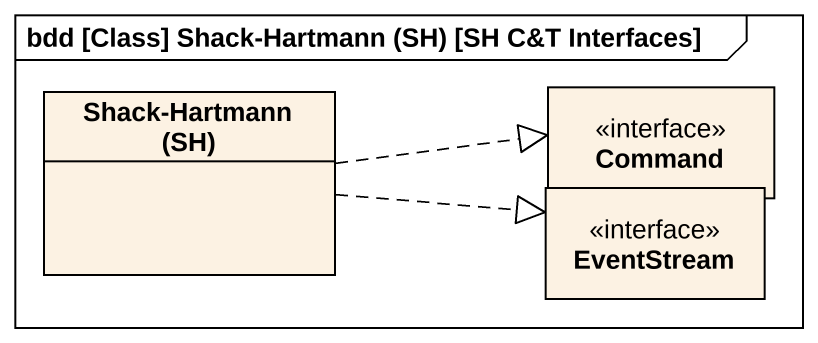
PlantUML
@startuml
mainframe bdd [Class] Shack-Hartmann (SH) [SH C&T Interfaces]
hide circle
hide empty members
class "Shack-Hartmann (SH)" as Shack_Hartmann_SH
interface EventStream
interface Command
Shack_Hartmann_SH .right.|> EventStream
Shack_Hartmann_SH .right.|> Command
@enduml
